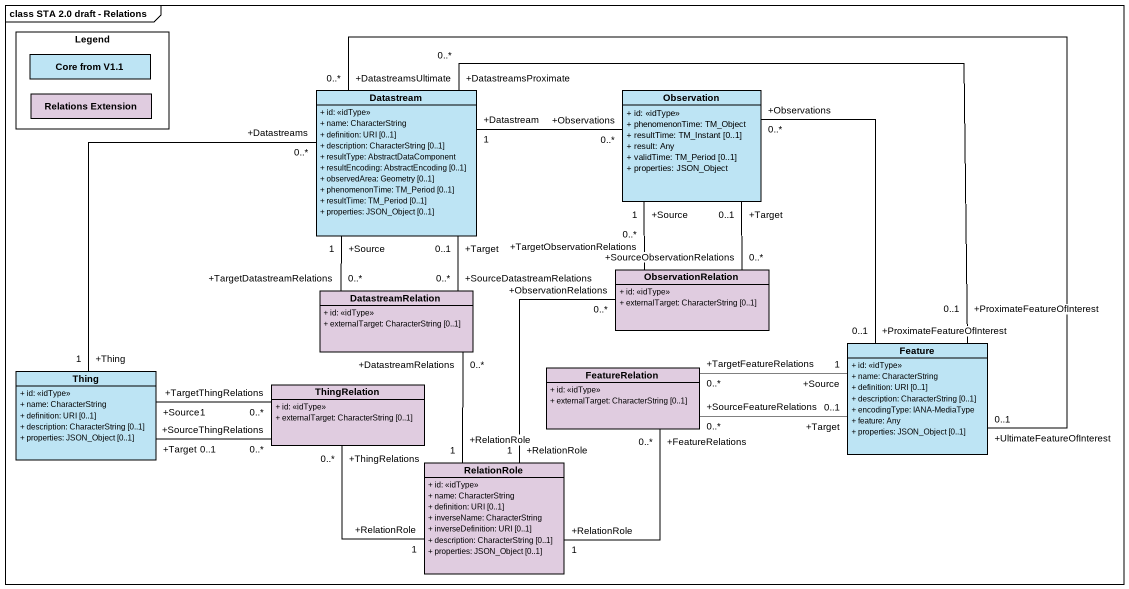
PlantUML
@startuml
mainframe class STA 2.0 draft - Relations
hide circle
hide empty members
skinparam classAttributeIconSize 0
rectangle "Legend" as Legend_ {
  class "Core from V1.1" as Core_from_V1_1 #BDE4F4
  class "Relations Extension" as Relations_Extension #E0CCE0
}
class Datastream #BDE4F4 {
  + id: <<idType>>
  + name: CharacterString
  + definition: URI [0..1]
  + description: CharacterString [0..1]
  + resultType: AbstractDataComponent
  + resultEncoding: AbstractEncoding [0..1]
  + observedArea: Geometry [0..1]
  + phenomenonTime: TM_Period [0..1]
  + resultTime: TM_Period [0..1]
  + properties: JSON_Object [0..1]
}
class Observation #BDE4F4 {
  + id: <<idType>>
  + phenomenonTime: TM_Object
  + resultTime: TM_Instant [0..1]
  + result: Any
  + validTime: TM_Period [0..1]
  + properties: JSON_Object
}
class ObservationRelation #E0CCE0 {
  + id: <<idType>>
  + externalTarget: CharacterString [0..1]
}
class DatastreamRelation #E0CCE0 {
  + id: <<idType>>
  + externalTarget: CharacterString [0..1]
}
class Feature #BDE4F4 {
  + id: <<idType>>
  + name: CharacterString
  + definition: URI [0..1]
  + description: CharacterString [0..1]
  + encodingType: IANA-MediaType
  + feature: Any
  + properties: JSON_Object [0..1]
}
class Thing #BDE4F4 {
  + id: <<idType>>
  + name: CharacterString
  + definition: URI [0..1]
  + description: CharacterString [0..1]
  + properties: JSON_Object [0..1]
}
class ThingRelation #E0CCE0 {
  + id: <<idType>>
  + externalTarget: CharacterString [0..1]
}
class FeatureRelation #E0CCE0 {
  + id: <<idType>>
  + externalTarget: CharacterString [0..1]
}
class RelationRole #E0CCE0 {
  + id: <<idType>>
  + name: CharacterString
  + definition: URI [0..1]
  + inverseName: CharacterString
  + inverseDefinition: URI [0..1]
  + description: CharacterString [0..1]
  + properties: JSON_Object [0..1]
}
Datastream "+Datastream\n1" -right- "+Observations\n0..*" Observation
Datastream "+DatastreamsUltimate\n0..*" -right- "+UltimateFeatureOfInterest\n0..1" Feature
Datastream "+DatastreamsProximate\n0..*" -right- "+ProximateFeatureOfInterest\n0..1" Feature
Observation "+Observations\n0..*" -- "+ProximateFeatureOfInterest\n0..1" Feature
ObservationRelation "+SourceObservationRelations\n0..*" -up- "+Target\n0..1" Observation
ObservationRelation "+TargetObservationRelations\n0..*" -up- "+Source\n1" Observation
DatastreamRelation "+TargetDatastreamRelations\n0..*" -up- "+Source\n1" Datastream
DatastreamRelation "+SourceDatastreamRelations\n0..*" -up- "+Target\n0..1" Datastream
Thing "+Thing\n1" -up- "+Datastreams\n0..*" Datastream
ThingRelation "+SourceThingRelations\n0..*" -left- "+Target\n0..1" Thing
ThingRelation "+TargetThingRelations\n0..*" -left- "+Source\n1" Thing
FeatureRelation "+SourceFeatureRelations\n0..*" -right- "+Target\n0..1" Feature
FeatureRelation "+TargetFeatureRelations\n0..*" -right- "+Source\n1" Feature
RelationRole "+RelationRole\n1" -up- "+ObservationRelations\n0..*" ObservationRelation
RelationRole "+RelationRole\n1" -up- "+DatastreamRelations\n0..*" DatastreamRelation
RelationRole "+RelationRole\n1" -up- "+ThingRelations\n0..*" ThingRelation
RelationRole "+RelationRole\n1" -up- "+FeatureRelations\n0..*" FeatureRelation
@enduml
